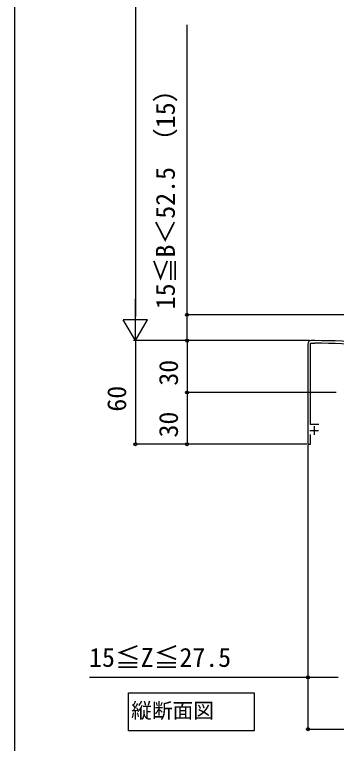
# Model space of a CAD drawing. Units: millimetres, scale not verified. Extents: x -875 to 875, y -1300 to 1292.
# Drawn here: x -875 to -688.4, y -83 to 339.1 of the extents above; entities that cross this region are included whole.
import ezdxf
from ezdxf.enums import TextEntityAlignment as Align

# ---------------------------------------------------------------- set-up
doc = ezdxf.new("R2010")
doc.units = ezdxf.units.MM
doc.header["$LTSCALE"] = 8
for name, color, linetype in [('0-1_USER1', 3, 'Continuous'), ('0-2_YKK_11', 7, 'Continuous'), ('0-5_YKK_D', 6, 'Continuous'), ('0-6_YKK_ZWAK', 7, 'Continuous')]:
    doc.layers.add(name, color=color, linetype=linetype)
doc.styles.add('ＭＳ ゴシック', font='')
doc.styles.get('ＭＳ ゴシック').set_extended_font_data('MS Gothic')

msp = doc.modelspace()

# ---------------------------------------------------------------- linework, layer by layer
at = {"layer": '0-1_USER1'}
msp.add_lwpolyline([(-809.016, -67.731), (-809.016, -53.731), (-736.03, -53.731), (-736.03, -75.613), (-809.016, -75.613)], close=True, dxfattribs=at)
at = {"layer": '0-2_YKK_11'}
for p, q in [((-701, 150.3), (-703, 150.3)), ((-703.9, 98.3), (-698.9, 98.3)), ((-701.4, 100.8), (-701.4, 95.8))]:
    msp.add_line(p, q, dxfattribs=at)
for points in [[(-705, 148.3), (-705, 90.3), (-703.4, 90.3), (-703.4, 95.9)], [(-698.6, 101.8), (-703.4, 101.8), (-703.4, 148.8), (-701, 148.8)]]:
    msp.add_lwpolyline(points, dxfattribs=at)
for centre, radius, start, end in [((-703, 148.3), 2, 90.00001, 179.99999), ((-701, -234.401), 384.701, 85.28146, 89.99999), ((-701, -234.399), 383.199, 85.28153, 90.00001)]:
    msp.add_arc(centre, radius, start, end, dxfattribs=at)
at = {"layer": '0-5_YKK_D'}
for p, q in [((-805, 976.3), (-805, 164.3)), ((-805, 150.3), (-805, 174.549)), ((-636, 165.3), (-776, 165.3)), ((-805, 150.3), (-812, 162.424)), ((-798, 162.424), (-812, 162.424)), ((-805, 150.3), (-798, 162.424)), ((-704, 150.3), (-806, 150.3)), ((-704, 150.3), (-806, 150.3)), ((-805, 150.3), (-805, 90.3)), ((-704, 150.3), (-776, 150.3)), ((-704, 150.3), (-776, 150.3)), ((-775, 150.3), (-775, 120.3)), ((-688.5, 120.3), (-776, 120.3)), ((-688.5, 120.3), (-776, 120.3)), ((-775, 120.3), (-775, 90.3)), ((-705.5, 90.3), (-806, 90.3)), ((-705.5, 90.3), (-776, 90.3)), ((-705, 89.8), (-705, -45.7)), ((-705, 89.8), (-705, -75.7)), ((-705, -74.7), (-505, -74.7))]:
    msp.add_line(p, q, dxfattribs=at)
for points in [[(-775, 150.3), (-775, 165.3), (-775, 333.283)], [(-687.5, -44.7), (-705, -44.7), (-831.5, -44.7)]]:
    msp.add_lwpolyline(points, dxfattribs=at)
for centre in [(-775, 165.3), (-775, 150.3), (-775, 150.3), (-775, 120.3), (-775, 120.3), (-805, 90.3), (-775, 90.3), (-705, -44.7), (-705, -74.7)]:
    msp.add_circle(centre, 0.875, dxfattribs=at)
at = {"layer": '0-6_YKK_ZWAK'}
msp.add_line((-875, 1250.3), (-875, -1299.7), dxfattribs=at)

# ---------------------------------------------------------------- texts
at = {"layer": '0-1_USER1', "style": 'ＭＳ ゴシック'}
msp.add_text('縦断面図', height=8.798, dxfattribs=at).set_placement((-807.432, -70.973), align=Align.BOTTOM_LEFT)
at = {"layer": '0-5_YKK_D', "style": 'ＭＳ ゴシック'}
for s, p in [('15≦B＜52.5 （15）', (-778.79, 168.499)), ('30', (-777, 124.22)), ('60', (-807, 109.178)), ('30', (-777, 94.22))]:
    msp.add_text(s, height=11, rotation=90, dxfattribs=at).set_placement(p, align=Align.BOTTOM_LEFT)
msp.add_text('15≦Z≦27.5', height=11, dxfattribs=at).set_placement((-831.801, -41.933), align=Align.BOTTOM_LEFT)

doc.saveas('drawing.dxf')
